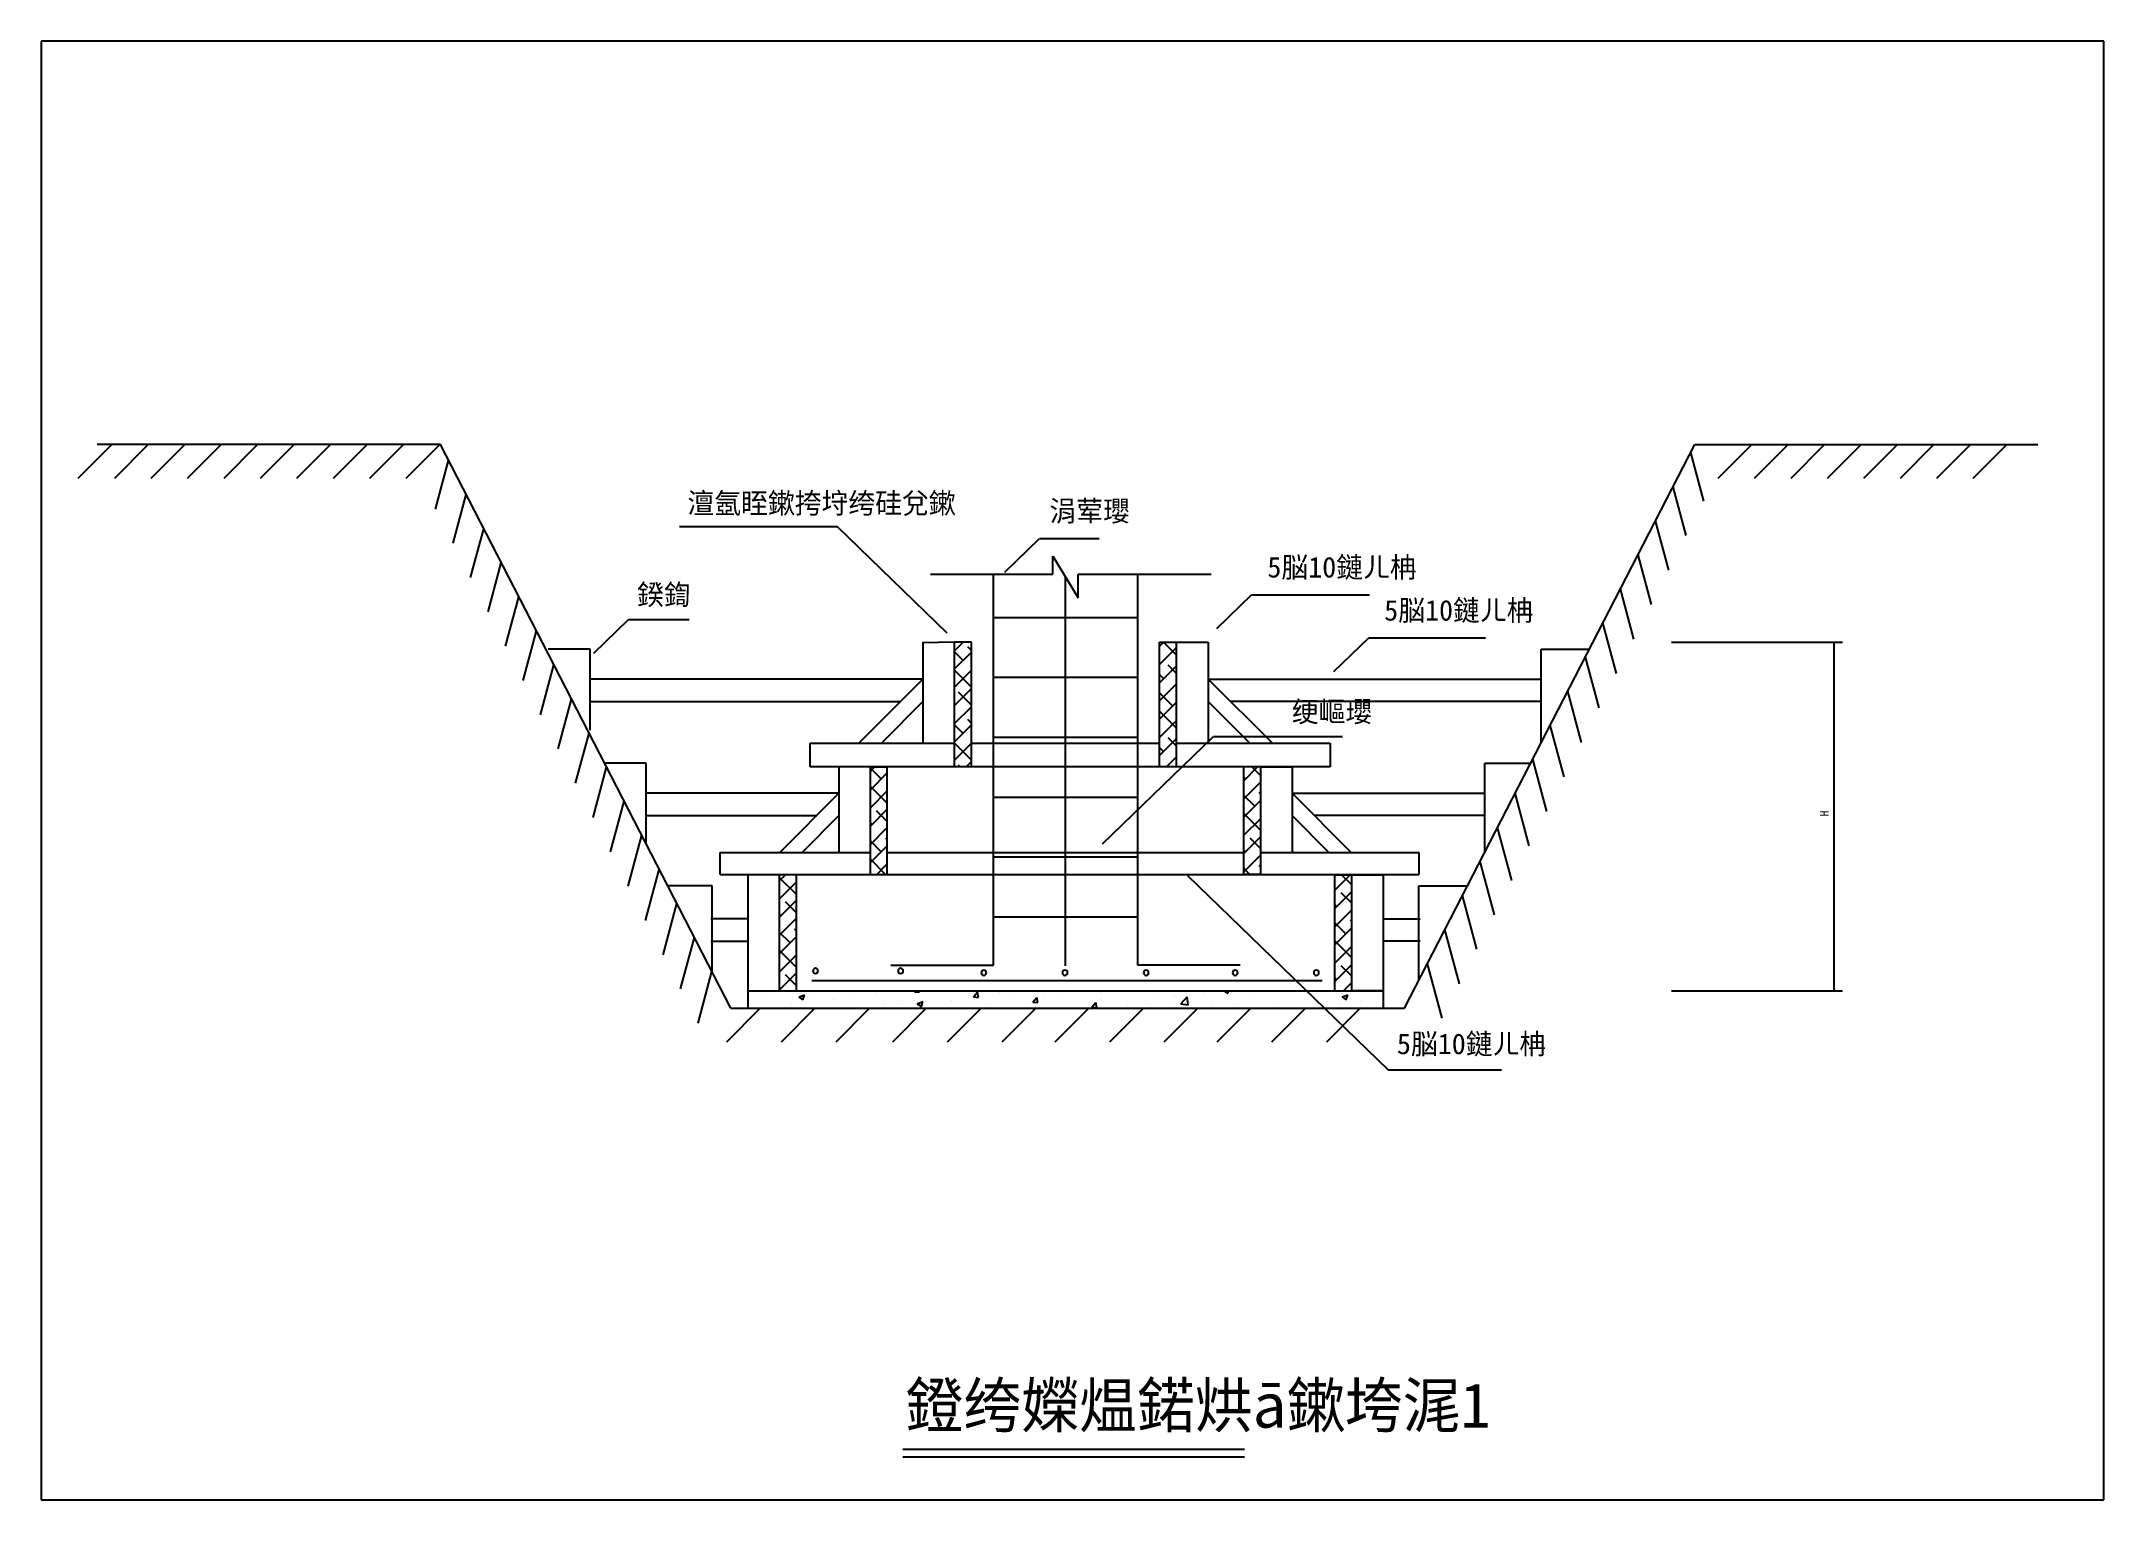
# Model space of a CAD drawing. Header units: metres. Extents: x 0 to 440, y 0 to 311.
import ezdxf

# ---------------------------------------------------------------- set-up
doc = ezdxf.new("R2010")
doc.units = ezdxf.units.M
doc.layers.add(' ', color=7, linetype='Continuous')
doc.layers.add('10', color=7, linetype='Continuous')

msp = doc.modelspace()

# ---------------------------------------------------------------- linework, layer by layer
for p, q in [((440.15, 311.22), (0, 311.22)), ((0, 311.22), (0, 0)), ((440.15, 0), (440.15, 311.22)), ((7.9, 217.99), (15.07, 225.16)), ((85.19, 225.16), (11.96, 225.16)), ((15.68, 217.99), (22.85, 225.16)), ((23.45, 217.99), (30.62, 225.16)), ((31.23, 217.99), (38.4, 225.16)), ((39.01, 217.99), (46.18, 225.16)), ((46.79, 217.99), (53.96, 225.16)), ((54.57, 217.99), (61.74, 225.16)), ((62.35, 217.99), (69.52, 225.16)), ((70.12, 217.99), (77.29, 225.16)), ((77.9, 217.99), (85.07, 225.16)), ((147.15, 104.91), (85.19, 225.16)), ((290.92, 104.91), (352.88, 225.16)), ((352.88, 225.16), (426.1, 225.16)), ((357.86, 217.99), (365.03, 225.16)), ((365.64, 217.99), (372.81, 225.16)), ((373.42, 217.99), (380.59, 225.16)), ((381.2, 217.99), (388.37, 225.16)), ((388.98, 217.99), (396.15, 225.16)), ((396.75, 217.99), (403.92, 225.16)), ((404.53, 217.99), (411.7, 225.16)), ((412.31, 217.99), (419.48, 225.16)), ((84.17, 211.41), (86.94, 221.75)), ((354.78, 213.09), (352, 223.44)), ((351.05, 205.73), (348.25, 216.17)), ((87.9, 204.1), (90.68, 214.48)), ((91.64, 196.78), (94.43, 207.21)), ((169.95, 207.58), (136.23, 207.58)), ((193.34, 184.93), (169.95, 207.58)), ((347.33, 198.37), (344.51, 208.9)), ((205.64, 197.93), (213.05, 205.11)), ((213.08, 205.11), (225.79, 205.11)), ((95.37, 189.47), (98.18, 199.94)), ((215.89, 197.47), (215.89, 201.31)), ((215.89, 201.31), (221.26, 192.49)), ((343.61, 191.02), (340.76, 201.63)), ((189.8, 197.47), (215.89, 197.47)), ((221.26, 192.49), (221.26, 197.47)), ((221.26, 197.47), (249.66, 197.47)), ((339.88, 183.66), (337.02, 194.36)), ((99.1, 182.15), (101.92, 192.67)), ((250.87, 185.94), (258.28, 193.11)), ((258.31, 193.12), (283.45, 193.12)), ((102.84, 174.83), (105.67, 185.4)), ((117.91, 180.68), (125.32, 187.85)), ((125.35, 187.86), (138.3, 187.86)), ((336.16, 176.31), (333.27, 187.09)), ((117.11, 181.53), (108.2, 181.53)), ((117.11, 164.24), (117.11, 181.53)), ((194.91, 183), (188.17, 182.82)), ((188.17, 183), (188.17, 161.45)), ((194.91, 161.45), (194.91, 183)), ((198.54, 183), (194.92, 183)), ((194.92, 183), (194.92, 183)), ((194.92, 156.37), (194.92, 183)), ((194.92, 181.17), (196.76, 183)), ((196.74, 179.1), (194.92, 180.92)), ((194.92, 177.28), (198.54, 180.89)), ((198.54, 181.19), (197.71, 182.01)), ((198.54, 156.37), (198.54, 183)), ((238.66, 183), (242.28, 183)), ((238.66, 156.37), (238.66, 183)), ((238.66, 182.13), (239.54, 183)), ((238.66, 178.24), (242.28, 181.85)), ((242.28, 180.23), (239.51, 183)), ((242.28, 183), (242.28, 183)), ((242.28, 156.37), (242.28, 183)), ((242.28, 161.45), (242.28, 183)), ((242.28, 183), (249.01, 182.97)), ((249.03, 182.97), (249.03, 161.45)), ((275.88, 176.73), (283.29, 183.91)), ((283.32, 183.91), (308.19, 183.91)), ((320.09, 161.52), (320.09, 181.53)), ((320.09, 181.53), (330.4, 181.53)), ((347.88, 182.99), (384.39, 182.99)), ((382.59, 108.59), (382.59, 182.99)), ((106.57, 167.52), (109.42, 178.13)), ((198.54, 173.41), (194.92, 177.03)), ((194.92, 173.39), (198.54, 177.01)), ((238.66, 174.35), (242.28, 177.96)), ((239.52, 175.21), (238.66, 176.07)), ((242.28, 176.34), (240.49, 178.12)), ((332.44, 168.95), (329.52, 179.82)), ((188.17, 175.09), (117.11, 175.09)), ((188.17, 175.09), (174.47, 161.45)), ((194.92, 169.5), (198.54, 173.12)), ((198.54, 169.52), (195.77, 172.29)), ((238.66, 170.46), (242.28, 174.08)), ((241.47, 169.37), (238.66, 172.18)), ((249.03, 175.09), (262.73, 161.45)), ((249.03, 175.09), (320.09, 175.09)), ((328.71, 161.59), (325.78, 172.55)), ((110.3, 160.2), (113.16, 170.86)), ((117.11, 170.31), (183.36, 170.31)), ((188.17, 170.31), (179.28, 161.45)), ((194.92, 165.61), (198.54, 169.23)), ((238.66, 166.57), (242.28, 170.19)), ((242.28, 164.67), (238.66, 168.29)), ((249.03, 170.31), (257.93, 161.45)), ((320.09, 170.31), (253.84, 170.31)), ((114.04, 152.89), (116.91, 163.59)), ((196.74, 163.54), (194.92, 165.36)), ((194.92, 161.72), (198.54, 165.34)), ((198.54, 165.63), (197.71, 166.46)), ((226.45, 139.95), (250.14, 162.88)), ((238.66, 162.68), (242.28, 166.3)), ((250.14, 162.88), (277.7, 162.88)), ((324.99, 154.24), (322.03, 165.28)), ((164.06, 156.36), (164.06, 161.45)), ((164.06, 161.45), (194.91, 161.45)), ((198.54, 157.85), (194.92, 161.47)), ((194.92, 157.83), (198.54, 161.45)), ((198.54, 161.45), (238.66, 161.45)), ((238.66, 158.79), (242.28, 162.41)), ((239.52, 159.65), (238.66, 160.51)), ((240.13, 156.37), (242.28, 158.52)), ((242.28, 160.78), (240.49, 162.57)), ((242.28, 161.45), (275.08, 161.45)), ((275.08, 161.45), (275.08, 156.36)), ((117.77, 145.57), (120.65, 156.32)), ((129.11, 157.21), (120.2, 157.21)), ((129.11, 139.92), (129.11, 157.21)), ((275.08, 156.4), (164.06, 156.4)), ((176.94, 156.37), (170.2, 156.38)), ((170.24, 156.38), (170.24, 138.12)), ((176.94, 156.37), (180.55, 156.37)), ((176.94, 133.38), (176.94, 156.37)), ((176.94, 155.4), (177.9, 156.37)), ((176.94, 138.12), (176.94, 156.37)), ((179.24, 153.82), (176.94, 156.12)), ((176.94, 151.51), (180.55, 155.13)), ((180.55, 133.38), (180.55, 156.37)), ((196.13, 156.37), (195.77, 156.73)), ((197.35, 156.37), (198.54, 157.56)), ((238.91, 156.37), (238.66, 156.62)), ((256.65, 133.38), (256.65, 156.37)), ((260.26, 156.37), (256.65, 156.37)), ((256.65, 153.44), (259.57, 156.37)), ((257.02, 153.82), (256.65, 154.19)), ((260.26, 154.46), (258.36, 156.37)), ((260.26, 133.38), (260.26, 156.37)), ((260.27, 156.37), (267.01, 156.38)), ((260.27, 138.12), (260.27, 156.37)), ((266.97, 156.38), (266.97, 138.12)), ((308.09, 138.23), (308.09, 157.21)), ((308.09, 157.21), (317.87, 157.21)), ((321.27, 146.88), (318.29, 158.01)), ((170.24, 150.77), (129.11, 150.77)), ((170.24, 150.77), (157.65, 138.12)), ((180.55, 148.62), (176.94, 152.23)), ((176.94, 147.62), (180.55, 151.24)), ((256.65, 149.55), (260.26, 153.17)), ((258.97, 147.98), (256.65, 150.3)), ((260.26, 150.58), (259.94, 150.9)), ((266.97, 150.77), (308.09, 150.77)), ((266.97, 150.77), (279.55, 138.12)), ((317.55, 139.53), (314.54, 150.74)), ((121.51, 138.25), (124.4, 149.05)), ((129.11, 145.99), (165.48, 145.99)), ((170.24, 145.99), (162.41, 138.12)), ((176.94, 143.73), (180.55, 147.35)), ((180.55, 144.73), (178.27, 147.01)), ((256.65, 145.66), (260.26, 149.28)), ((260.26, 142.8), (256.65, 146.41)), ((256.65, 141.78), (260.26, 145.39)), ((266.97, 145.99), (274.79, 138.12)), ((308.09, 145.99), (271.72, 145.99)), ((125.24, 130.94), (128.15, 141.78)), ((177.3, 144.09), (176.94, 144.45)), ((176.94, 139.85), (180.55, 143.46)), ((180.55, 140.84), (180.21, 141.18)), ((256.65, 137.89), (260.26, 141.5)), ((260.26, 138.91), (257.99, 141.18)), ((313.82, 132.17), (310.79, 143.47)), ((144.9, 133.41), (144.9, 138.12)), ((144.9, 138.12), (176.94, 138.12)), ((179.24, 138.26), (176.94, 140.57)), ((176.94, 135.96), (180.55, 139.57)), ((180.24, 133.38), (176.94, 136.68)), ((180.55, 138.12), (256.65, 138.12)), ((257.02, 138.26), (256.65, 138.64)), ((256.65, 134), (260.26, 137.61)), ((260.26, 138.12), (293.98, 138.12)), ((293.98, 138.12), (293.98, 133.41)), ((128.97, 123.62), (131.89, 134.51)), ((293.98, 133.37), (144.9, 133.37)), ((150.8, 133.39), (150.8, 108.59)), ((157.54, 133.38), (150.8, 133.39)), ((157.54, 133.54), (157.54, 133.54)), ((161.16, 133.38), (157.54, 133.38)), ((157.54, 108.59), (157.54, 133.38)), ((157.54, 132.12), (158.8, 133.38)), ((157.54, 108.59), (157.54, 133.38)), ((161.16, 129.12), (157.54, 132.74)), ((161.16, 108.59), (161.16, 133.38)), ((176.05, 133.38), (172.43, 133.38)), ((176.98, 133.39), (180.55, 133.39)), ((178.25, 133.38), (180.55, 135.68)), ((244.65, 133.18), (287.45, 91.75)), ((258.02, 133.38), (256.65, 134.75)), ((260.22, 133.39), (256.65, 133.39)), ((259.92, 133.38), (260.26, 133.73)), ((260.26, 135.02), (259.94, 135.34)), ((276.05, 133.38), (279.66, 133.38)), ((276.05, 108.59), (276.05, 133.38)), ((276.05, 130.06), (279.36, 133.38)), ((279.66, 131.18), (277.46, 133.38)), ((279.66, 133.54), (279.66, 133.54)), ((279.66, 108.59), (279.66, 133.38)), ((279.66, 108.59), (279.66, 133.38)), ((279.66, 133.38), (286.4, 133.38)), ((286.4, 133.38), (286.4, 108.59)), ((310.1, 124.81), (307.05, 136.2)), ((143.19, 131.02), (133.69, 131.02)), ((143.19, 112.58), (143.19, 131.02)), ((157.54, 128.23), (161.16, 131.84)), ((157.54, 124.34), (161.16, 127.95)), ((276.05, 126.17), (279.66, 129.79)), ((279.66, 127.29), (277.44, 129.51)), ((294.01, 131.02), (304.38, 131.02)), ((294.01, 110.9), (294.01, 131.02)), ((306.38, 117.46), (303.3, 128.93)), ((132.71, 116.31), (135.64, 127.24)), ((150.8, 123.98), (142.91, 123.98)), ((157.85, 124.65), (157.54, 124.96)), ((157.54, 120.45), (161.16, 124.07)), ((161.16, 125.23), (158.82, 127.57)), ((276.47, 126.59), (276.05, 127.02)), ((276.05, 122.28), (279.66, 125.9)), ((279.66, 123.4), (279.38, 123.68)), ((286.4, 123.98), (294.29, 123.98)), ((136.44, 108.99), (139.38, 119.97)), ((142.91, 119.2), (150.8, 119.2)), ((159.8, 118.82), (157.54, 121.07)), ((157.54, 116.56), (161.16, 120.18)), ((157.54, 119.2), (157.56, 119.2)), ((161.16, 121.34), (160.77, 121.73)), ((278.41, 120.76), (276.05, 123.13)), ((276.05, 118.39), (279.66, 122.01)), ((279.66, 115.62), (276.05, 119.24)), ((294.29, 119.2), (286.4, 119.2)), ((302.65, 110.1), (299.56, 121.66)), ((161.16, 113.57), (157.54, 117.18)), ((157.54, 112.67), (161.16, 116.29)), ((276.05, 114.5), (279.66, 118.12)), ((140.17, 101.67), (143.13, 112.7)), ((157.54, 108.78), (161.16, 112.4)), ((161.16, 109.68), (158.82, 112.01)), ((164.42, 110.79), (273.35, 110.79)), ((276.05, 110.62), (279.66, 114.23)), ((276.47, 111.04), (276.05, 111.46)), ((279.66, 111.73), (277.44, 113.95)), ((277.91, 108.59), (279.66, 110.34)), ((298.93, 102.75), (295.81, 114.39)), ((150.8, 108.59), (150.8, 104.91)), ((150.8, 108.59), (157.54, 108.59)), ((154.73, 107.66), (154.73, 107.66)), ((157.85, 109.09), (157.54, 109.41)), ((160.11, 105.89), (160.11, 105.89)), ((161.65, 107.24), (162.88, 107.71)), ((161.65, 107.24), (162.52, 106.65)), ((162.52, 106.65), (162.88, 107.71)), ((164.13, 107.26), (164.13, 107.26)), ((169, 107.02), (169, 107.02)), ((169.48, 106.79), (169.48, 106.79)), ((173.52, 106.86), (173.52, 106.86)), ((178.14, 108.34), (178.14, 108.34)), ((179.75, 108.55), (179.75, 108.55)), ((182.92, 106.47), (182.92, 106.47)), ((186.36, 108.4), (186.52, 108.59)), ((186.36, 108.4), (187.41, 108.3)), ((186.42, 106.51), (186.42, 106.51)), ((186.94, 105.83), (188.17, 106.3)), ((186.94, 105.83), (187.82, 105.24)), ((187.41, 108.3), (187.36, 108.59)), ((187.82, 105.24), (188.17, 106.3)), ((188.6, 108.43), (188.6, 108.43)), ((192.31, 106.07), (192.31, 106.07)), ((194.23, 106.44), (194.23, 106.44)), ((197.54, 107.97), (197.54, 107.97)), ((198, 108.04), (198, 108.04)), ((198.98, 107.29), (199.83, 108.3)), ((198.98, 107.29), (200.03, 107.2)), ((200.03, 107.2), (199.83, 108.3)), ((201.71, 105.67), (201.71, 105.67)), ((201.94, 108.55), (201.94, 108.55)), ((204.49, 108.21), (204.49, 108.21)), ((204.99, 106.17), (204.99, 106.17)), ((207.39, 107.64), (207.39, 107.64)), ((211.61, 106.19), (212.45, 107.2)), ((211.61, 106.19), (212.66, 106.09)), ((212.66, 106.09), (212.45, 107.2)), ((214.03, 107.41), (214.03, 107.41)), ((216.79, 107.24), (216.79, 107.24)), ((222.92, 108.53), (222.92, 108.53)), ((224.23, 105.08), (225.08, 106.09)), ((225.28, 104.99), (225.08, 106.09)), ((225.54, 108.59), (225.98, 108.52)), ((225.98, 108.52), (225.97, 108.59)), ((226.18, 106.85), (226.18, 106.85)), ((235.58, 106.45), (235.58, 106.45)), ((237.28, 106.87), (237.28, 106.87)), ((241.69, 107.45), (241.69, 107.45)), ((242.01, 107.33), (242.01, 107.33)), ((243.19, 105.85), (244.56, 107.28)), ((243.19, 105.85), (244.76, 105.61)), ((244.76, 105.61), (244.56, 107.28)), ((244.97, 106.05), (244.97, 106.05)), ((248.35, 108.33), (248.35, 108.33)), ((249.77, 106.36), (249.77, 106.36)), ((252.45, 108.59), (253.19, 108.09)), ((253.19, 108.09), (253.36, 108.59)), ((254.37, 105.66), (254.37, 105.66)), ((258.92, 107.68), (258.92, 107.68)), ((277.02, 105.77), (277.02, 105.77)), ((277.61, 107.28), (278.84, 107.75)), ((277.61, 107.28), (278.48, 106.68)), ((278.48, 106.68), (278.84, 107.75)), ((286.4, 108.59), (279.66, 108.59)), ((281.43, 106.35), (281.43, 106.35)), ((286.4, 108.59), (286.4, 104.91)), ((347.88, 108.59), (384.39, 108.59)), ((146.28, 97.74), (153.45, 104.91)), ((147.15, 104.91), (290.92, 104.91)), ((157.95, 97.74), (165.12, 104.91)), ((159.22, 105.02), (159.22, 105.02)), ((169.61, 97.74), (176.78, 104.91)), ((175.35, 105.05), (175.35, 105.05)), ((179.76, 105.63), (179.76, 105.63)), ((181.71, 97.74), (188.88, 104.91)), ((193.38, 97.74), (200.55, 104.91)), ((205.05, 97.74), (212.22, 104.91)), ((211.1, 105.28), (211.1, 105.28)), ((216.36, 97.74), (223.53, 104.91)), ((224.23, 105.08), (225.28, 104.99)), ((226.17, 105.41), (226.17, 105.41)), ((228.03, 97.74), (235.2, 104.91)), ((231.74, 105.57), (231.74, 105.57)), ((237.63, 104.91), (237.7, 104.99)), ((237.72, 104.91), (237.7, 104.99)), ((239.62, 97.74), (246.79, 104.91)), ((239.63, 97.74), (246.8, 104.91)), ((240.88, 105.23), (240.88, 105.23)), ((250.94, 97.74), (258.11, 104.91)), ((262.61, 97.74), (269.78, 104.91)), ((263.76, 105.26), (263.76, 105.26)), ((274.33, 97.74), (281.5, 104.91)), ((285.77, 105.51), (285.77, 105.51)), ((287.45, 91.75), (311.63, 91.75)), ((183.89, 10.81), (256.81, 10.81)), ((183.89, 9.19), (256.81, 9.19)), ((0, 0), (440.15, 0))]:
    msp.add_line(p, q)
for centre in [(165.24, 112.85), (183.4, 112.85), (201.14, 112.44), (218.47, 112.44), (235.8, 112.44), (254.78, 112.44), (272.11, 112.44)]:
    msp.add_arc(centre, 0.55, 0, 180)
at = {"layer": '10'}
for points in [[(203.21, 114.09), (203.21, 197.47)], [(218.6, 113.95), (218.6, 196.86)], [(233.99, 114.09), (233.99, 197.47)], [(203.21, 188.29), (233.99, 188.29)], [(203.21, 175.51), (233.99, 175.51)], [(203.21, 162.73), (233.99, 162.73)], [(203.21, 149.95), (233.99, 149.95)], [(203.21, 137.17), (233.99, 137.17)], [(203.21, 124.39), (233.99, 124.39)], [(181.34, 114.09), (203.21, 114.09)], [(255.86, 114.09), (233.99, 114.09)], [(150.8, 108.59), (286.4, 108.59)]]:
    msp.add_lwpolyline(points, dxfattribs=at)
for points in [[(164.69, 112.85, 1), (165.79, 112.85, 1)], [(182.85, 112.85, 1), (183.95, 112.85, 1)], [(200.59, 112.44, 1), (201.69, 112.44, 1)], [(217.92, 112.44, 1), (219.02, 112.44, 1)], [(235.25, 112.44, 1), (236.35, 112.44, 1)], [(254.23, 112.44, 1), (255.33, 112.44, 1)], [(271.56, 112.44, 1), (272.66, 112.44, 1)]]:
    msp.add_lwpolyline(points, format="xyb", dxfattribs=at)

# ---------------------------------------------------------------- texts
at = {"layer": ' '}
for s, p in [('澶氬眰鏉挎垨绔硅兌鏉', (137.92, 210.46)), ('涓荤瓔', (215.16, 208.79)), ('5脳10鏈ㄦ柟', (261.66, 196.79)), ('鍨鍧', (127.15, 190.91)), ('5脳10鏈ㄦ柟', (286.59, 187.59)), ('绠嶇瓔', (266.87, 165.98)), ('5脳10鏈ㄦ柟', (289.3, 95.08))]:
    msp.add_text(s, height=4.4, dxfattribs=at).set_placement(p)
msp.add_text('H', height=1.8, rotation=90).set_placement((381.43, 145.83))
msp.add_text('鐙绔嬫煴鍩烘ā鏉垮浘1', height=9.5).set_placement((184.44, 15.4))

doc.saveas('drawing.dxf')
